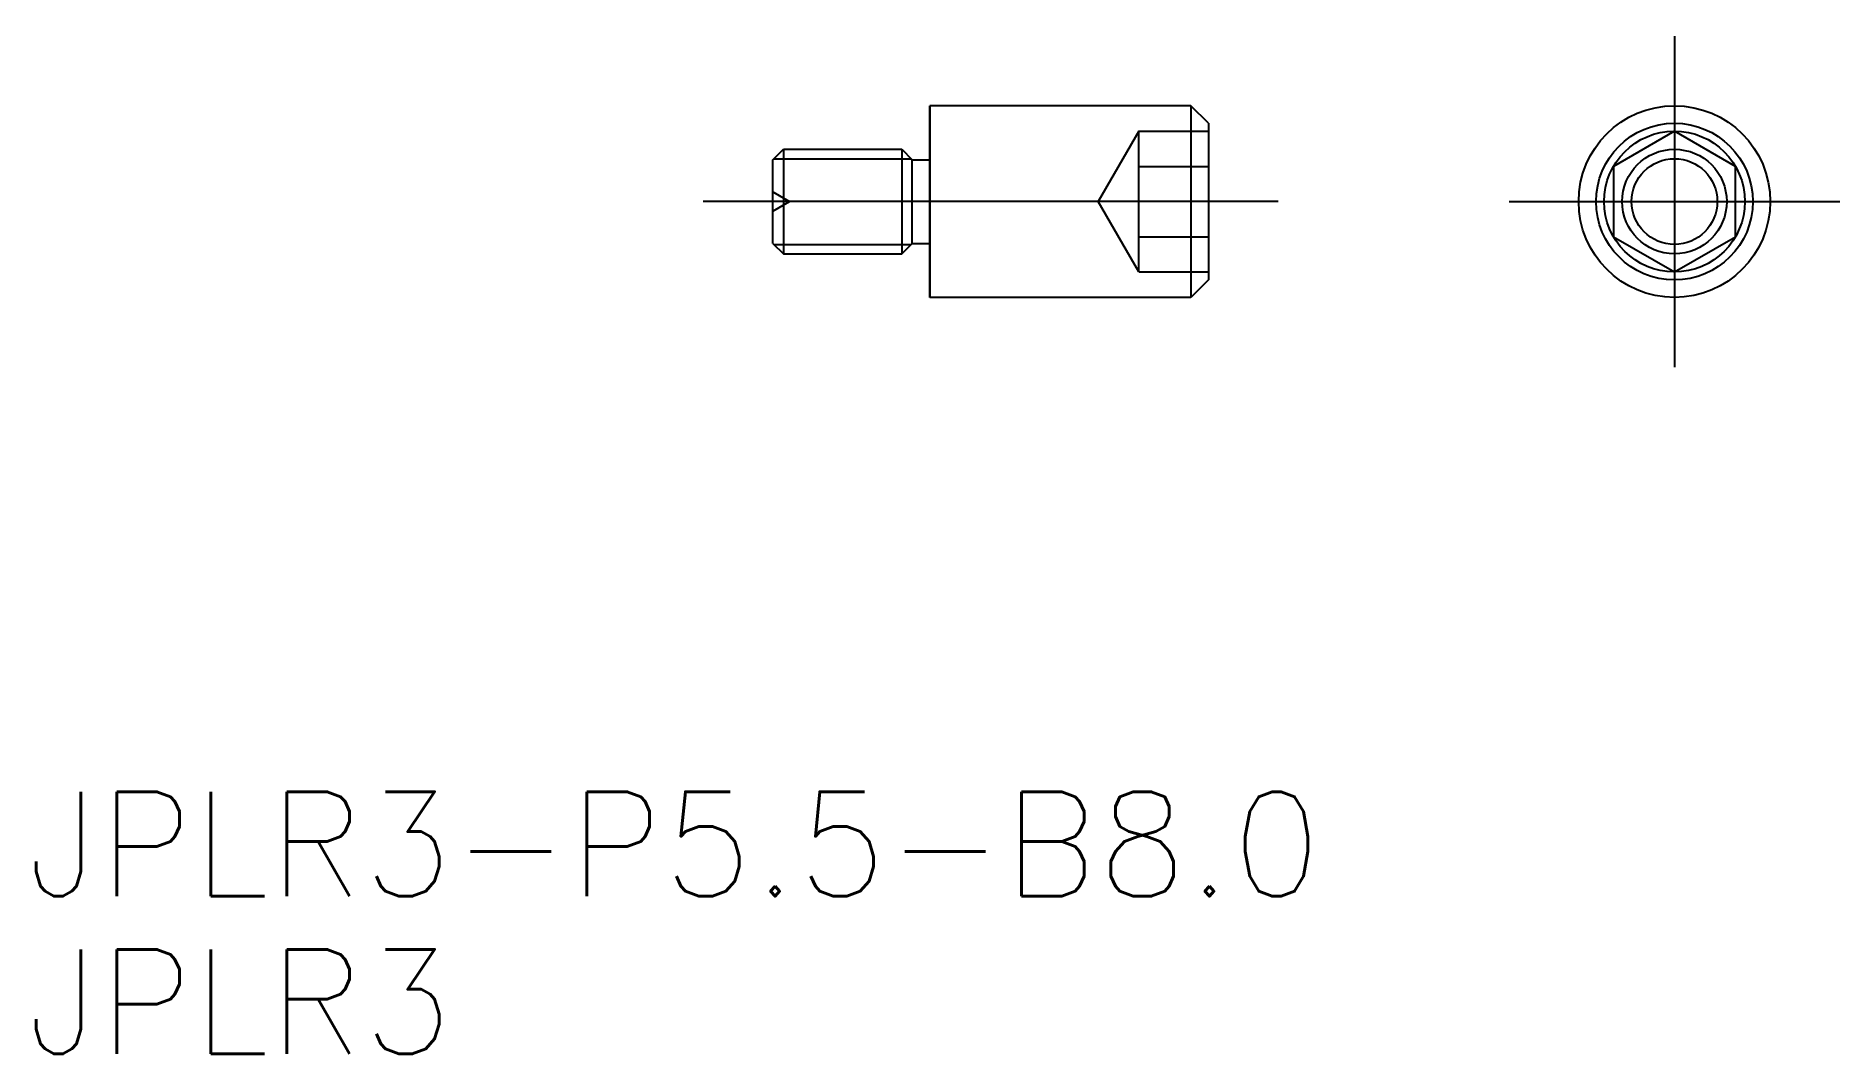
# Model space of a CAD drawing. Extents: x -47 to 4.8, y -24.5 to 4.8.
import ezdxf

# ---------------------------------------------------------------- set-up
doc = ezdxf.new("R2010")
doc.units = 0
doc.linetypes.add('CENTER', pattern=[50.8, 31.75, -6.35, 6.35, -6.35])
doc.linetypes.add('DASHED', pattern=[19.05, 12.7, -6.35])
doc.layers.get('0').update_dxf_attribs({"linetype": 'CONTINUOUS'})
doc.layers.add('CENTER', color=1, linetype='CENTER')
doc.styles.get("Standard").update_dxf_attribs({"font": 'txt.shx', "height": 3, "bigfont": 'bigfont.shx'})

msp = doc.modelspace()

# ---------------------------------------------------------------- linework, layer by layer
at = {"color": 7, "linetype": 'CONTINUOUS'}
for p, q in [((-13.881, 2.75), (-21.381, 2.75)), ((-21.381, -2.75), (-21.381, 2.75)), ((-21.381, 2.75), (-21.381, -2.75)), ((-13.381, 2.25), (-13.881, 2.75)), ((-13.881, 2.75), (-13.881, -2.75)), ((-13.381, 2.25), (-13.381, -2.25)), ((0, 2.021), (-1.75, 1.01)), ((1.75, 1.01), (0, 2.021)), ((-25.881, 1.2), (-25.581, 1.5)), ((-25.881, -1.2), (-25.881, 1.2)), ((-25.581, 1.5), (-22.181, 1.5)), ((-25.581, 1.5), (-25.581, -1.5)), ((-22.181, 1.5), (-21.881, 1.2)), ((-22.181, 1.5), (-22.181, -1.5)), ((-21.881, -1.2), (-21.881, 1.2)), ((-21.881, 1.2), (-21.381, 1.2)), ((-1.75, 1.01), (-1.75, -1.01)), ((1.75, -1.01), (1.75, 1.01)), ((-1.75, -1.01), (0, -2.021)), ((0, -2.021), (1.75, -1.01)), ((-25.881, -1.2), (-25.581, -1.5)), ((-25.581, -1.5), (-22.181, -1.5)), ((-22.181, -1.5), (-21.881, -1.2)), ((-21.881, -1.2), (-21.381, -1.2)), ((-13.381, -2.25), (-13.881, -2.75)), ((-13.881, -2.75), (-21.381, -2.75))]:
    msp.add_line(p, q, dxfattribs=at)
at = {"color": 3, "linetype": 'DASHED'}
for p, q in [((-15.381, 2.021), (-16.547, 0)), ((-15.381, -2.021), (-15.381, 2.021)), ((-15.381, 2.021), (-13.381, 2.021)), ((-15.381, 1.01), (-13.381, 1.01)), ((-25.881, 0.275), (-25.404, 0)), ((-25.881, -0.275), (-25.404, 0)), ((-15.381, -2.021), (-16.547, 0)), ((-15.381, -1.01), (-13.381, -1.01)), ((-15.381, -2.021), (-13.381, -2.021))]:
    msp.add_line(p, q, dxfattribs=at)
at = {"color": 3, "linetype": 'CONTINUOUS'}
for p, q in [((-25.851, 1.23), (-21.91, 1.23)), ((-25.851, -1.229), (-21.91, -1.229))]:
    msp.add_line(p, q, dxfattribs=at)
at = {"color": 7, "linetype": 'CONTINUOUS'}
for radius in [2.75, 2.25, 2.021]:
    msp.add_circle((0, 0), radius, dxfattribs=at)
at = {"color": 3, "linetype": 'DASHED'}
for radius in [1.5, 1.23]:
    msp.add_circle((0, 0), radius, dxfattribs=at)
at = {"layer": 'CENTER', "color": 1, "linetype": 'CENTER'}
for p, q in [((0, 4.75), (0, -4.75)), ((-11.381, 0), (-27.881, 0)), ((-4.75, 0), (4.75, 0))]:
    msp.add_line(p, q, dxfattribs=at)

# ---------------------------------------------------------------- texts
at = {"color": 7, "linetype": 'CONTINUOUS'}
for s, p in [('JPLR3-P5.5-B8.0', (-47.292, -19.939)), ('JPLR3', (-47.292, -24.465))]:
    msp.add_text(s, height=3, dxfattribs=at).set_placement(p)

doc.saveas('drawing.dxf')
